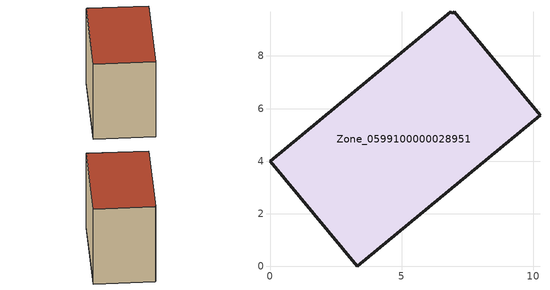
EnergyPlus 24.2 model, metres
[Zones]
Zone_0599100000028951
 floor ground (C_G): 10.26,5.75 3.31,0 0,3.99 6.87,9.68 6.92,9.62 7,9.69 z0
 wall outside (C_F): 6.87,9.68 0,3.99 3.31,0 10.26,5.75 7,9.69 6.92,9.62 6.87,9.68 z0:7.19
 roof outside (C_R): 3.31,0 10.26,5.75 7,9.69 6.92,9.62 6.87,9.68 0,3.99 z7.19
[BUILDING]
Pand.0599100000028951: North Axis=0; Terrain=City; Loads Convergence Tolerance Value=0.04; Temperature Convergence Tolerance Value=0.4; Solar Distribution=FullExterior; Maximum Number of Warmup Days=25; Minimum Number of Warmup Days=1
[Site:Location]
Rotterdam.The.Hague.AP_ZH_NLD Design_Conditions: Latitude=51.96; Longitude=4.45; Time Zone=1; Elevation=-4.5
[SITE:GROUNDTEMPERATURE:BUILDINGSURFACE]
18, 18, 18, 18, 18, 18, 18, 18, 18, 18, 18, 18
[MATERIAL] Thermal Absorptance=0.9; Solar Absorptance=0.7; Visible Absorptance=0.7
Name | Roughness | Thickness | Conductivity | Density | Specific Heat
G.TC.1975-1991 | MediumSmooth | 0.15 | 0.288461 | 540 | 1210
F.TC.1975-1991 | Rough | 0.3 | 0.230769 | 1920 | 840
R.TC.1975-1991 | MediumRough | 0.2 | 0.153846 | 1500 | 1000
[CONSTRUCTION]
C_G: G.TC.1975-1991
C_F: F.TC.1975-1991
C_R: R.TC.1975-1991
[ZONE]
Zone_0599100000028951: Type=1; Multiplier=1; Ceiling Height=Autocalculate; Volume=Autocalculate; Floor Area=autocalculate; Part of Total Floor Area=Yes
[ZONEINFILTRATION:DESIGNFLOWRATE]
Infil_Zone_0599100000028951: Zone or ZoneList or Space or SpaceList=Zone_0599100000028951; Schedule=AlwaysOn; Design Flow Rate Calculation Method=Flow/Area; Flow Rate per Floor Area=0.003; Constant Term Coefficient=1; Temperature Term Coefficient=0; Velocity Term Coefficient=0; Velocity Squared Term Coefficient=0
[HVACTEMPLATE:ZONE:IDEALLOADSAIRSYSTEM]
Zone_0599100000028951: Maximum Heating Supply Air Temperature=50; Minimum Cooling Supply Air Temperature=13; Maximum Heating Supply Air Humidity Ratio=0.0156; Minimum Cooling Supply Air Humidity Ratio=0.0077; Heating Limit=NoLimit; Cooling Limit=NoLimit; Dehumidification Control Type=ConstantSensibleHeatRatio; Cooling Sensible Heat Ratio=0.7; Dehumidification Setpoint=60; Humidification Control Type=None; Humidification Setpoint=30; Outdoor Air Method=None; Outdoor Air Flow Rate per Person=0.00944; Outdoor Air Flow Rate per Zone Floor Area=0; Outdoor Air Flow Rate per Zone=0; Demand Controlled Ventilation Type=None; Outdoor Air Economizer Type=NoEconomizer; Heat Recovery Type=None; Sensible Heat Recovery Effectiveness=0.7; Latent Heat Recovery Effectiveness=0.65
[ZONECONTROL:THERMOSTAT]
ThermostatControl_Zone_0599100000028951: Zone or ZoneList=Zone_0599100000028951; Control Type Schedule=DualSetpointControlType; Control 1=Thermostat_Zone_0599100000028951; Temperature Difference Between Cutout And Setpoint=0
[THERMOSTATSETPOINT:DUALSETPOINT]
Thermostat_Zone_0599100000028951: Heating Setpoint Temperature Schedule=HeatingSetpoint_Zone_0599100000028951; Cooling Setpoint Temperature Schedule=CoolingSetpoint_Zone_0599100000028951
[SCHEDULE:COMPACT]
HeatingSetpoint_Zone_0599100000028951: Through: 12/31, For: AllDays, Until: 24:00, 21
CoolingSetpoint_Zone_0599100000028951: Through: 12/31, For: AllDays, Until: 24:00, 24
DualSetpointControlType: Through: 12/31, For: AllDays, Until: 24:00, 4
AlwaysOn: Through: 12/31, For: AllDays, Until: 24:00, 1
